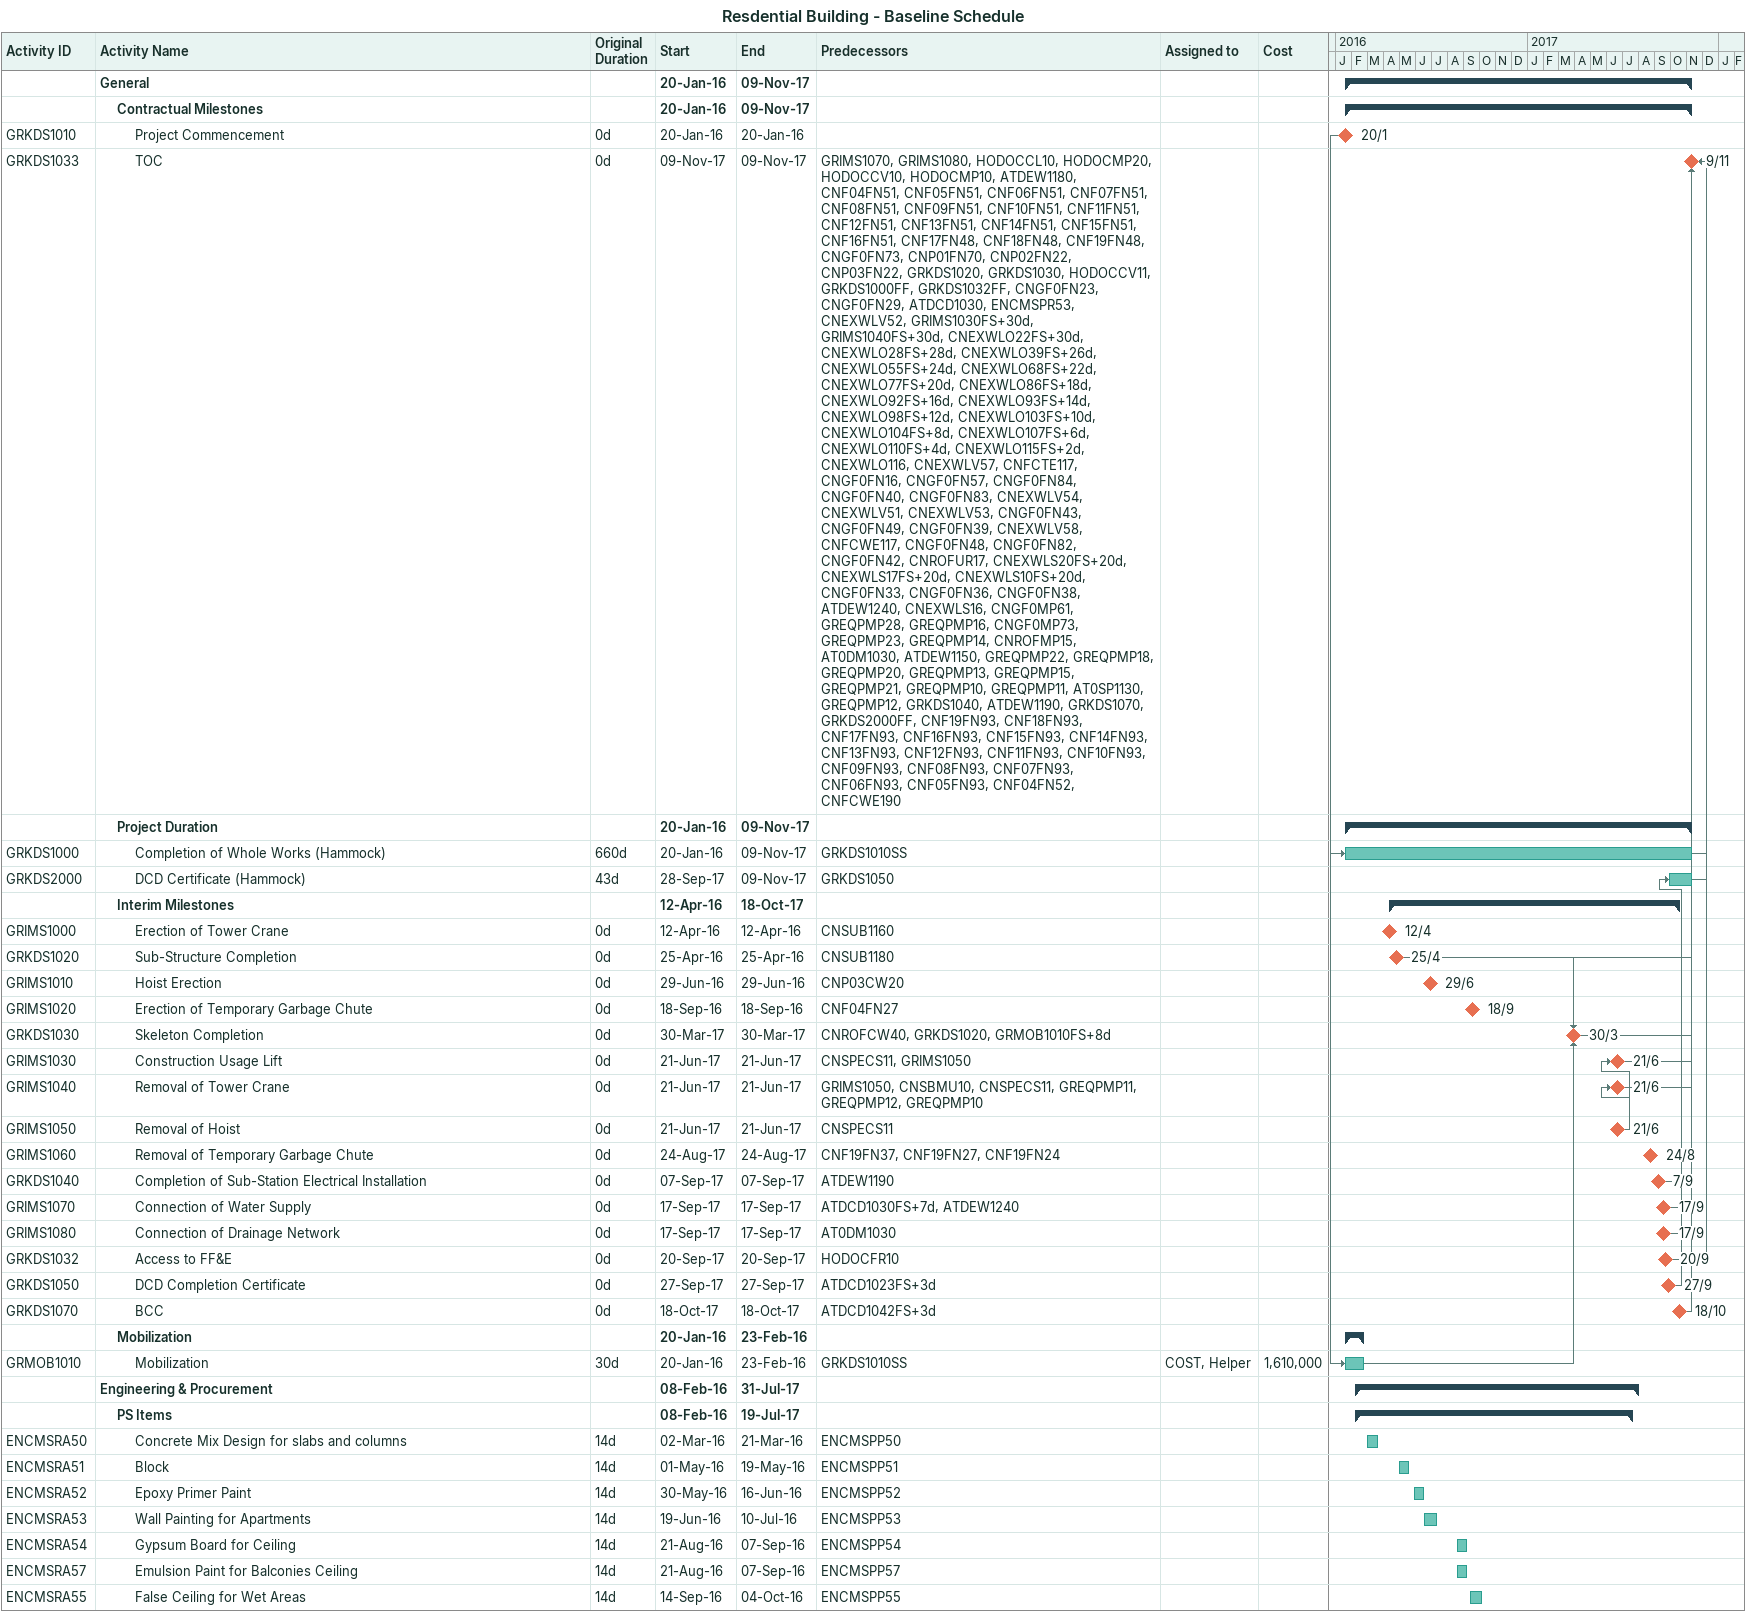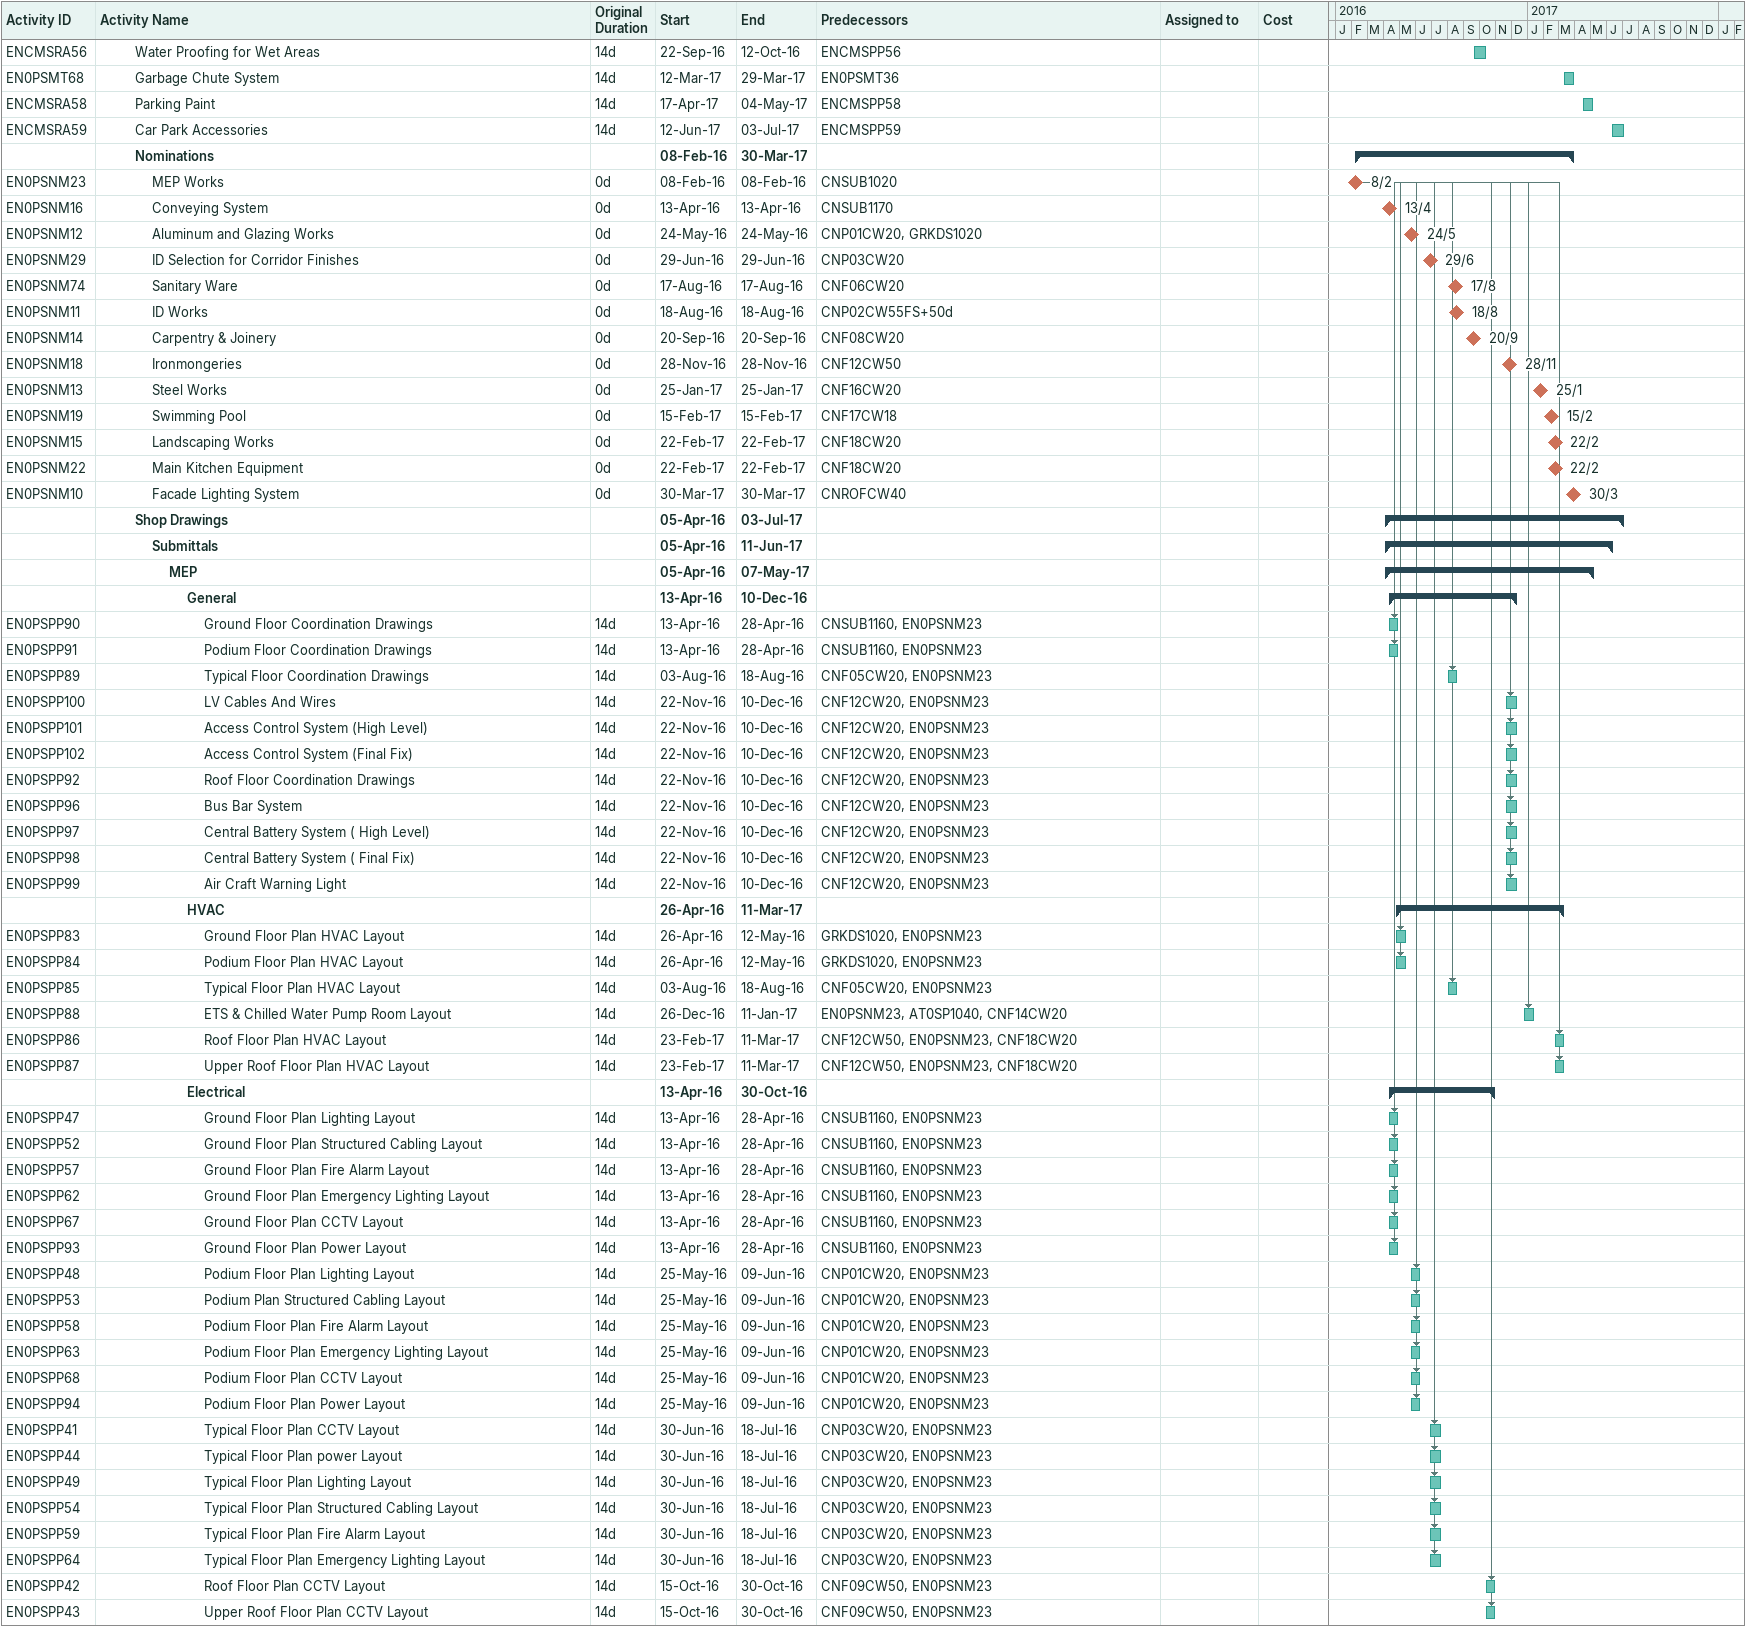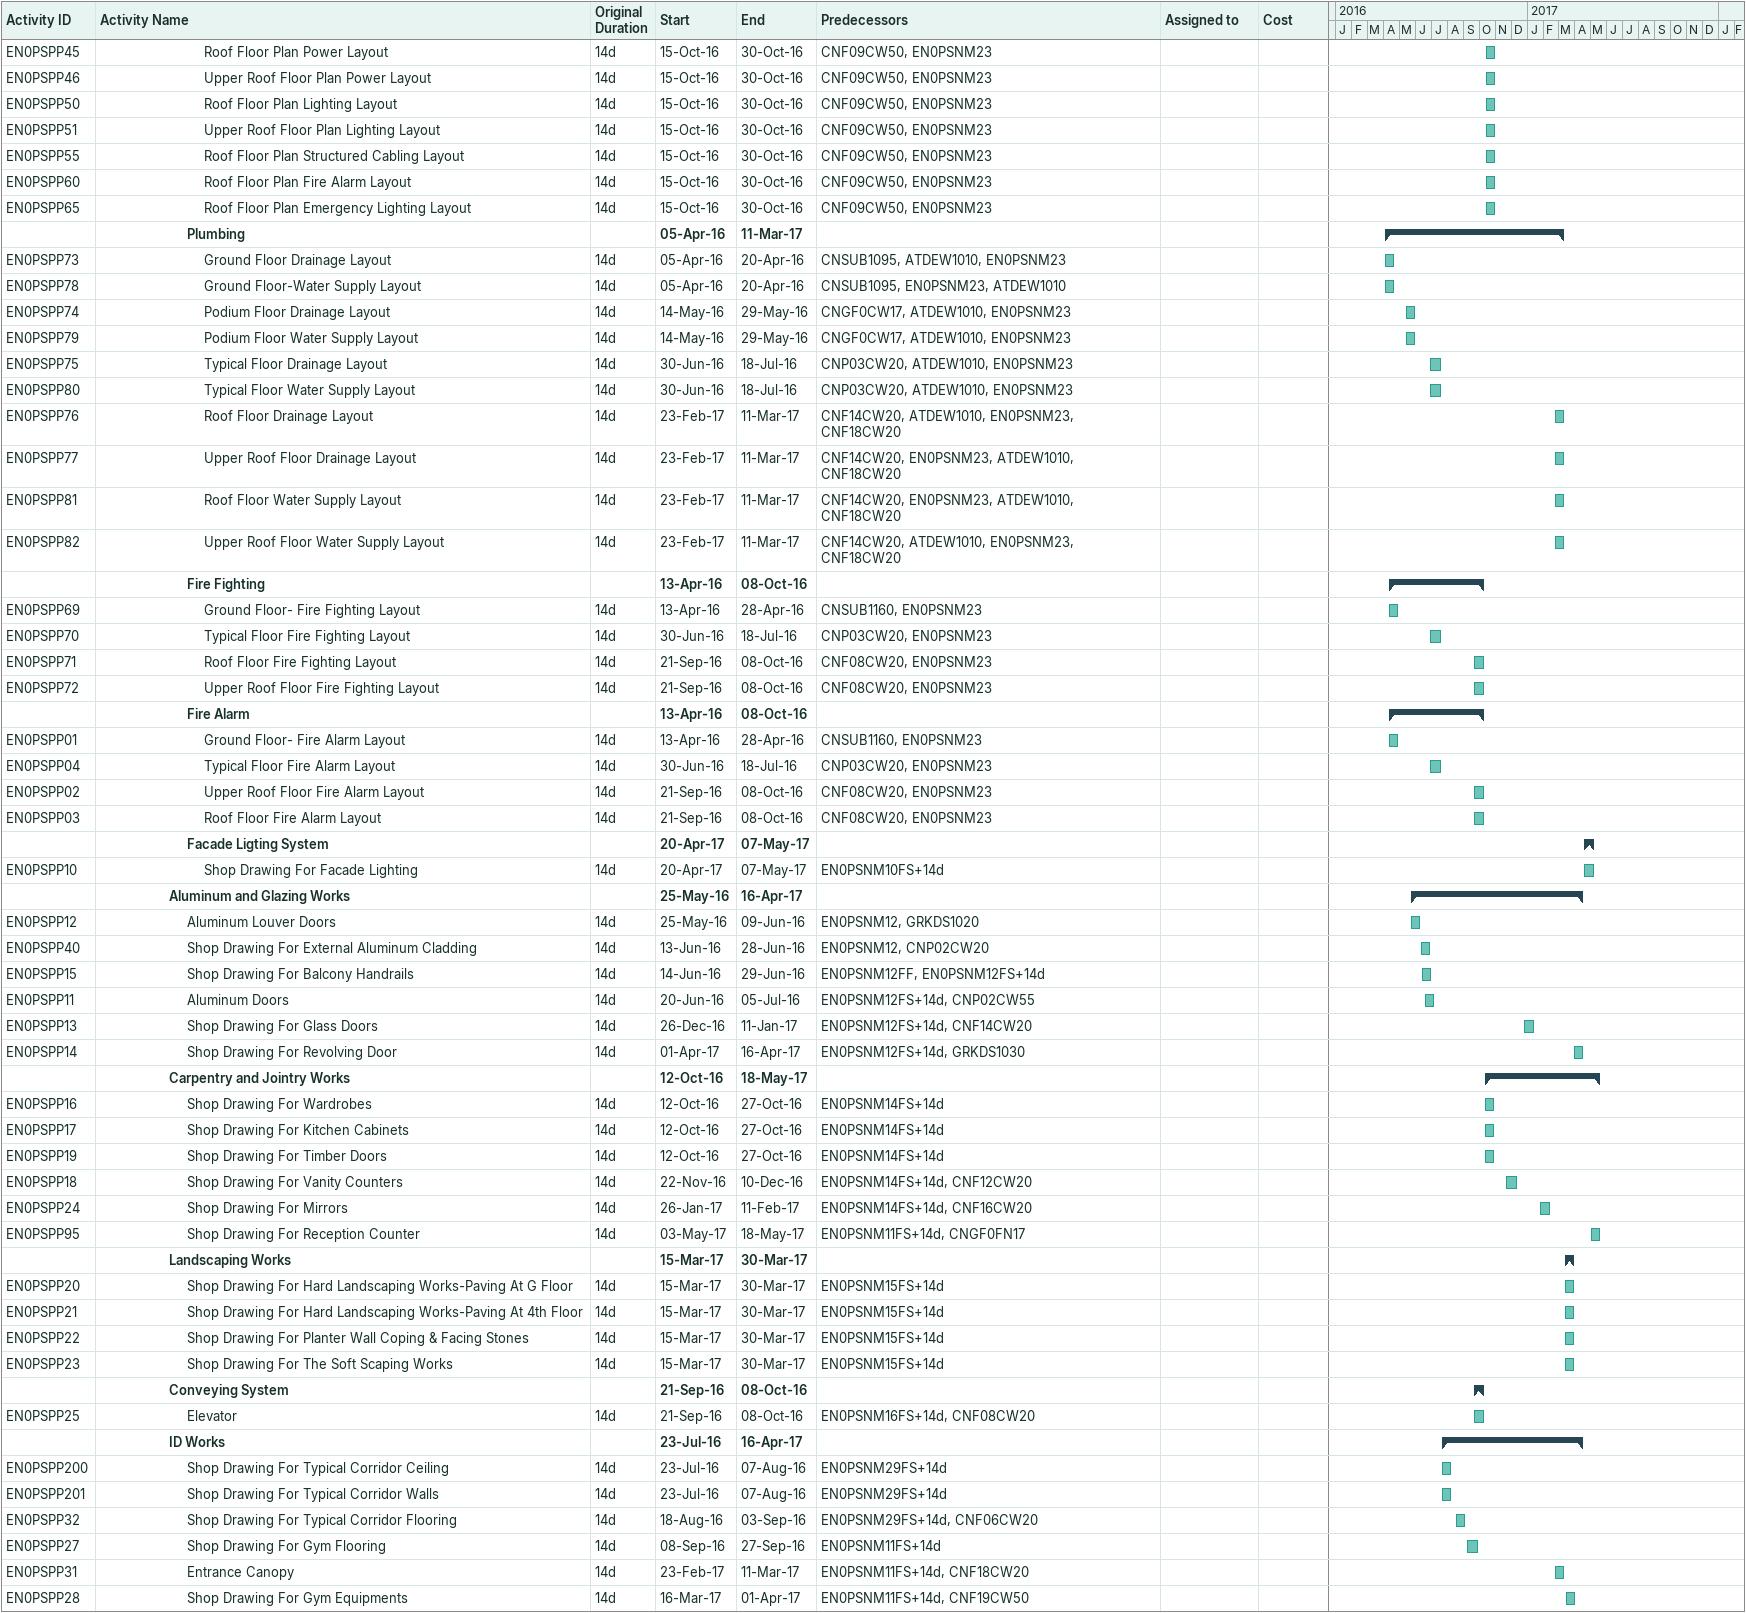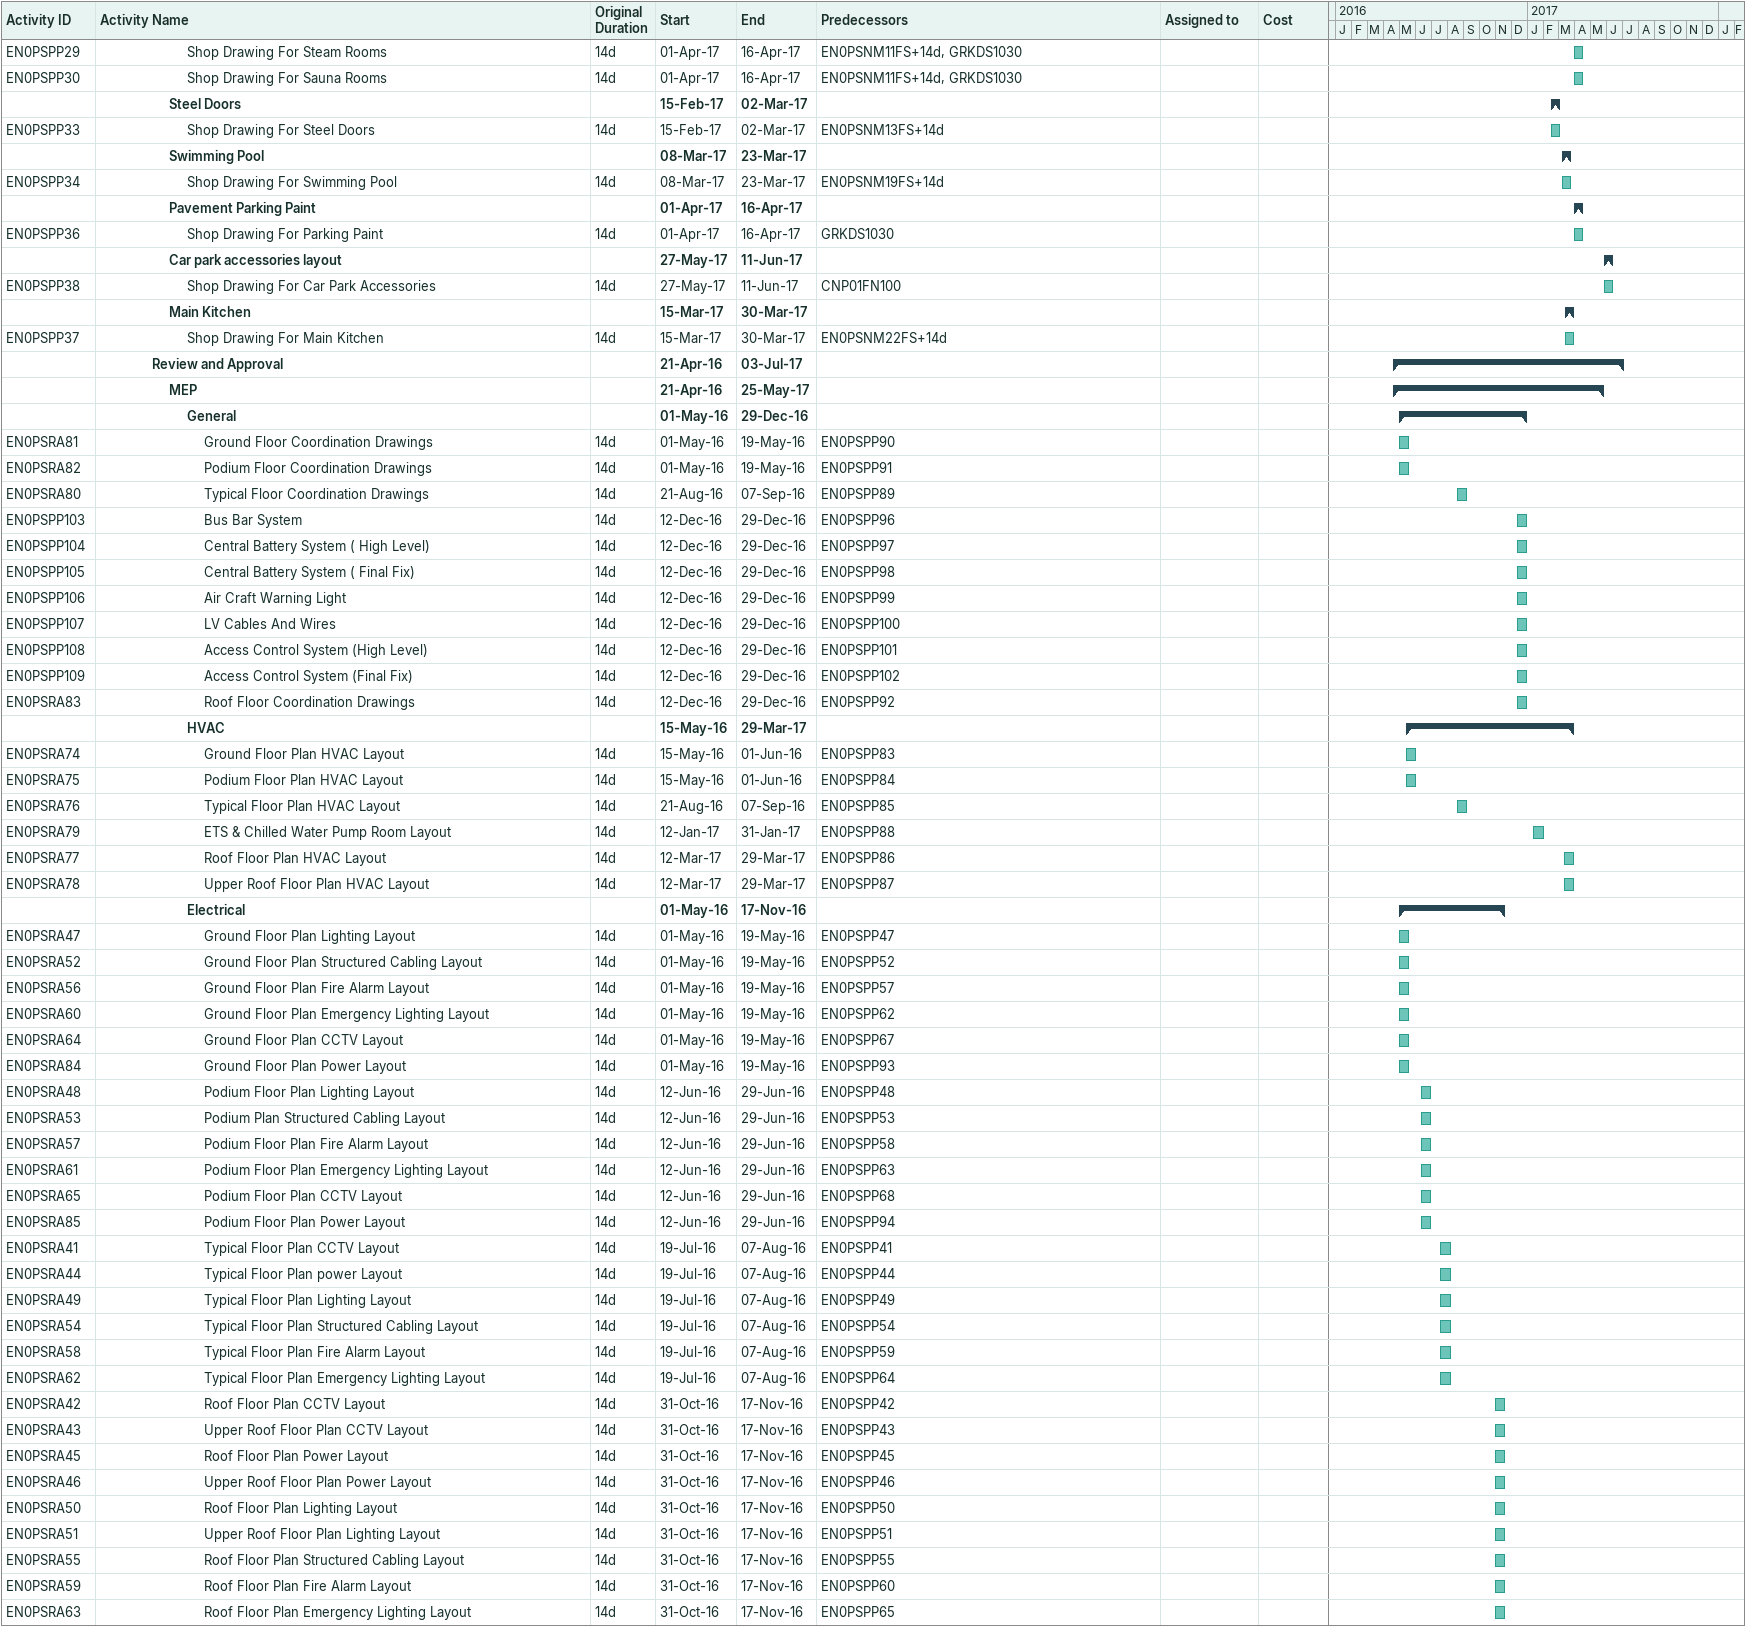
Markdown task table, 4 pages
Resdential Building - Baseline Schedule

| ID | Level | Task | Original duration | Start | Finish | Predecessors | Resources | Cost |
|---|---|---|---|---|---|---|---|---|
|  | 1 | **General** |  | 2016-01-20 | 2017-11-09 |  |  |  |
|  | 2 | **Contractual Milestones** |  | 2016-01-20 | 2017-11-09 |  |  |  |
| GRKDS1010 | 3 | Project Commencement | 0d | 2016-01-20 | 2016-01-20 |  |  |  |
| GRKDS1033 | 3 | TOC | 0d | 2017-11-09 | 2017-11-09 | GRIMS1070, GRIMS1080, HODOCCL10, HODOCMP20, HODOCCV10, HODOCMP10, ATDEW1180, CNF04FN51, CNF05FN51, CNF06FN51, CNF07FN51, CNF08FN51, CNF09FN51, CNF10FN51, CNF11FN51, CNF12FN51, CNF13FN51, CNF14FN51, CNF15FN51, CNF16FN51, CNF17FN48, CNF18FN48, CNF19FN48, CNGF0FN73, CNP01FN70, CNP02FN22, CNP03FN22, GRKDS1020, GRKDS1030, HODOCCV11, GRKDS1000FF, GRKDS1032FF, CNGF0FN23, CNGF0FN29, ATDCD1030, ENCMSPR53, CNEXWLV52, GRIMS1030FS+30d, GRIMS1040FS+30d, CNEXWLO22FS+30d, CNEXWLO28FS+28d, CNEXWLO39FS+26d, CNEXWLO55FS+24d, CNEXWLO68FS+22d, CNEXWLO77FS+20d, CNEXWLO86FS+18d, CNEXWLO92FS+16d, CNEXWLO93FS+14d, CNEXWLO98FS+12d, CNEXWLO103FS+10d, CNEXWLO104FS+8d, CNEXWLO107FS+6d, CNEXWLO110FS+4d, CNEXWLO115FS+2d, CNEXWLO116, CNEXWLV57, CNFCTE117, CNGF0FN16, CNGF0FN57, CNGF0FN84, CNGF0FN40, CNGF0FN83, CNEXWLV54, CNEXWLV51, CNEXWLV53, CNGF0FN43, CNGF0FN49, CNGF0FN39, CNEXWLV58, CNFCWE117, CNGF0FN48, CNGF0FN82, CNGF0FN42, CNROFUR17, CNEXWLS20FS+20d, CNEXWLS17FS+20d, CNEXWLS10FS+20d, CNGF0FN33, CNGF0FN36, CNGF0FN38, ATDEW1240, CNEXWLS16, CNGF0MP61, GREQPMP28, GREQPMP16, CNGF0MP73, GREQPMP23, GREQPMP14, CNROFMP15, AT0DM1030, ATDEW1150, GREQPMP22, GREQPMP18, GREQPMP20, GREQPMP13, GREQPMP15, GREQPMP21, GREQPMP10, GREQPMP11, AT0SP1130, GREQPMP12, GRKDS1040, ATDEW1190, GRKDS1070, GRKDS2000FF, CNF19FN93, CNF18FN93, CNF17FN93, CNF16FN93, CNF15FN93, CNF14FN93, CNF13FN93, CNF12FN93, CNF11FN93, CNF10FN93, CNF09FN93, CNF08FN93, CNF07FN93, CNF06FN93, CNF05FN93, CNF04FN52, CNFCWE190 |  |  |
|  | 2 | **Project Duration** |  | 2016-01-20 | 2017-11-09 |  |  |  |
| GRKDS1000 | 3 | Completion of Whole Works (Hammock) | 660d | 2016-01-20 | 2017-11-09 | GRKDS1010SS |  |  |
| GRKDS2000 | 3 | DCD Certificate (Hammock) | 43d | 2017-09-28 | 2017-11-09 | GRKDS1050 |  |  |
|  | 2 | **Interim Milestones** |  | 2016-04-12 | 2017-10-18 |  |  |  |
| GRIMS1000 | 3 | Erection of Tower Crane | 0d | 2016-04-12 | 2016-04-12 | CNSUB1160 |  |  |
| GRKDS1020 | 3 | Sub-Structure Completion | 0d | 2016-04-25 | 2016-04-25 | CNSUB1180 |  |  |
| GRIMS1010 | 3 | Hoist Erection | 0d | 2016-06-29 | 2016-06-29 | CNP03CW20 |  |  |
| GRIMS1020 | 3 | Erection of Temporary Garbage Chute | 0d | 2016-09-18 | 2016-09-18 | CNF04FN27 |  |  |
| GRKDS1030 | 3 | Skeleton Completion | 0d | 2017-03-30 | 2017-03-30 | CNROFCW40, GRKDS1020, GRMOB1010FS+8d |  |  |
| GRIMS1030 | 3 | Construction Usage Lift | 0d | 2017-06-21 | 2017-06-21 | CNSPECS11, GRIMS1050 |  |  |
| GRIMS1040 | 3 | Removal of Tower Crane | 0d | 2017-06-21 | 2017-06-21 | GRIMS1050, CNSBMU10, CNSPECS11, GREQPMP11, GREQPMP12, GREQPMP10 |  |  |
| GRIMS1050 | 3 | Removal of Hoist | 0d | 2017-06-21 | 2017-06-21 | CNSPECS11 |  |  |
| GRIMS1060 | 3 | Removal of Temporary Garbage Chute | 0d | 2017-08-24 | 2017-08-24 | CNF19FN37, CNF19FN27, CNF19FN24 |  |  |
| GRKDS1040 | 3 | Completion of Sub-Station Electrical Installation | 0d | 2017-09-07 | 2017-09-07 | ATDEW1190 |  |  |
| GRIMS1070 | 3 | Connection of Water Supply | 0d | 2017-09-17 | 2017-09-17 | ATDCD1030FS+7d, ATDEW1240 |  |  |
| GRIMS1080 | 3 | Connection of Drainage Network | 0d | 2017-09-17 | 2017-09-17 | AT0DM1030 |  |  |
| GRKDS1032 | 3 | Access to FF&E | 0d | 2017-09-20 | 2017-09-20 | HODOCFR10 |  |  |
| GRKDS1050 | 3 | DCD Completion Certificate | 0d | 2017-09-27 | 2017-09-27 | ATDCD1023FS+3d |  |  |
| GRKDS1070 | 3 | BCC | 0d | 2017-10-18 | 2017-10-18 | ATDCD1042FS+3d |  |  |
|  | 2 | **Mobilization** |  | 2016-01-20 | 2016-02-23 |  |  |  |
| GRMOB1010 | 3 | Mobilization | 30d | 2016-01-20 | 2016-02-23 | GRKDS1010SS | COST, Helper | 1610000 |
|  | 1 | **Engineering & Procurement** |  | 2016-02-08 | 2017-07-31 |  |  |  |
|  | 2 | **PS Items** |  | 2016-02-08 | 2017-07-19 |  |  |  |
| ENCMSRA50 | 3 | Concrete Mix Design for slabs and columns | 14d | 2016-03-02 | 2016-03-21 | ENCMSPP50 |  |  |
| ENCMSRA51 | 3 | Block | 14d | 2016-05-01 | 2016-05-19 | ENCMSPP51 |  |  |
| ENCMSRA52 | 3 | Epoxy Primer Paint | 14d | 2016-05-30 | 2016-06-16 | ENCMSPP52 |  |  |
| ENCMSRA53 | 3 | Wall Painting for Apartments | 14d | 2016-06-19 | 2016-07-10 | ENCMSPP53 |  |  |
| ENCMSRA54 | 3 | Gypsum Board for Ceiling | 14d | 2016-08-21 | 2016-09-07 | ENCMSPP54 |  |  |
| ENCMSRA57 | 3 | Emulsion Paint for Balconies Ceiling | 14d | 2016-08-21 | 2016-09-07 | ENCMSPP57 |  |  |
| ENCMSRA55 | 3 | False Ceiling for Wet Areas | 14d | 2016-09-14 | 2016-10-04 | ENCMSPP55 |  |  |
| ENCMSRA56 | 3 | Water Proofing for Wet Areas | 14d | 2016-09-22 | 2016-10-12 | ENCMSPP56 |  |  |
| EN0PSMT68 | 3 | Garbage Chute System | 14d | 2017-03-12 | 2017-03-29 | EN0PSMT36 |  |  |
| ENCMSRA58 | 3 | Parking Paint | 14d | 2017-04-17 | 2017-05-04 | ENCMSPP58 |  |  |
| ENCMSRA59 | 3 | Car Park Accessories | 14d | 2017-06-12 | 2017-07-03 | ENCMSPP59 |  |  |
|  | 3 | **Nominations** |  | 2016-02-08 | 2017-03-30 |  |  |  |
| EN0PSNM23 | 4 | MEP Works | 0d | 2016-02-08 | 2016-02-08 | CNSUB1020 |  |  |
| EN0PSNM16 | 4 | Conveying System | 0d | 2016-04-13 | 2016-04-13 | CNSUB1170 |  |  |
| EN0PSNM12 | 4 | Aluminum and Glazing Works | 0d | 2016-05-24 | 2016-05-24 | CNP01CW20, GRKDS1020 |  |  |
| EN0PSNM29 | 4 | ID Selection for Corridor Finishes | 0d | 2016-06-29 | 2016-06-29 | CNP03CW20 |  |  |
| EN0PSNM74 | 4 | Sanitary Ware | 0d | 2016-08-17 | 2016-08-17 | CNF06CW20 |  |  |
| EN0PSNM11 | 4 | ID Works | 0d | 2016-08-18 | 2016-08-18 | CNP02CW55FS+50d |  |  |
| EN0PSNM14 | 4 | Carpentry & Joinery | 0d | 2016-09-20 | 2016-09-20 | CNF08CW20 |  |  |
| EN0PSNM18 | 4 | Ironmongeries | 0d | 2016-11-28 | 2016-11-28 | CNF12CW50 |  |  |
| EN0PSNM13 | 4 | Steel Works | 0d | 2017-01-25 | 2017-01-25 | CNF16CW20 |  |  |
| EN0PSNM19 | 4 | Swimming Pool | 0d | 2017-02-15 | 2017-02-15 | CNF17CW18 |  |  |
| EN0PSNM15 | 4 | Landscaping Works | 0d | 2017-02-22 | 2017-02-22 | CNF18CW20 |  |  |
| EN0PSNM22 | 4 | Main Kitchen Equipment | 0d | 2017-02-22 | 2017-02-22 | CNF18CW20 |  |  |
| EN0PSNM10 | 4 | Facade Lighting System | 0d | 2017-03-30 | 2017-03-30 | CNROFCW40 |  |  |
|  | 3 | **Shop Drawings** |  | 2016-04-05 | 2017-07-03 |  |  |  |
|  | 4 | **Submittals** |  | 2016-04-05 | 2017-06-11 |  |  |  |
|  | 5 | **MEP** |  | 2016-04-05 | 2017-05-07 |  |  |  |
|  | 6 | **General** |  | 2016-04-13 | 2016-12-10 |  |  |  |
| EN0PSPP90 | 7 | Ground Floor Coordination Drawings | 14d | 2016-04-13 | 2016-04-28 | CNSUB1160, EN0PSNM23 |  |  |
| EN0PSPP91 | 7 | Podium Floor Coordination Drawings | 14d | 2016-04-13 | 2016-04-28 | CNSUB1160, EN0PSNM23 |  |  |
| EN0PSPP89 | 7 | Typical Floor Coordination Drawings | 14d | 2016-08-03 | 2016-08-18 | CNF05CW20, EN0PSNM23 |  |  |
| EN0PSPP100 | 7 | LV Cables And Wires | 14d | 2016-11-22 | 2016-12-10 | CNF12CW20, EN0PSNM23 |  |  |
| EN0PSPP101 | 7 | Access Control System (High Level) | 14d | 2016-11-22 | 2016-12-10 | CNF12CW20, EN0PSNM23 |  |  |
| EN0PSPP102 | 7 | Access Control System (Final Fix) | 14d | 2016-11-22 | 2016-12-10 | CNF12CW20, EN0PSNM23 |  |  |
| EN0PSPP92 | 7 | Roof Floor Coordination Drawings | 14d | 2016-11-22 | 2016-12-10 | CNF12CW20, EN0PSNM23 |  |  |
| EN0PSPP96 | 7 | Bus Bar System | 14d | 2016-11-22 | 2016-12-10 | CNF12CW20, EN0PSNM23 |  |  |
| EN0PSPP97 | 7 | Central Battery System ( High Level) | 14d | 2016-11-22 | 2016-12-10 | CNF12CW20, EN0PSNM23 |  |  |
| EN0PSPP98 | 7 | Central Battery System ( Final Fix) | 14d | 2016-11-22 | 2016-12-10 | CNF12CW20, EN0PSNM23 |  |  |
| EN0PSPP99 | 7 | Air Craft Warning Light | 14d | 2016-11-22 | 2016-12-10 | CNF12CW20, EN0PSNM23 |  |  |
|  | 6 | **HVAC** |  | 2016-04-26 | 2017-03-11 |  |  |  |
| EN0PSPP83 | 7 | Ground Floor Plan HVAC Layout | 14d | 2016-04-26 | 2016-05-12 | GRKDS1020, EN0PSNM23 |  |  |
| EN0PSPP84 | 7 | Podium Floor Plan HVAC Layout | 14d | 2016-04-26 | 2016-05-12 | GRKDS1020, EN0PSNM23 |  |  |
| EN0PSPP85 | 7 | Typical Floor Plan HVAC Layout | 14d | 2016-08-03 | 2016-08-18 | CNF05CW20, EN0PSNM23 |  |  |
| EN0PSPP88 | 7 | ETS & Chilled Water Pump Room Layout | 14d | 2016-12-26 | 2017-01-11 | EN0PSNM23, AT0SP1040, CNF14CW20 |  |  |
| EN0PSPP86 | 7 | Roof Floor Plan HVAC Layout | 14d | 2017-02-23 | 2017-03-11 | CNF12CW50, EN0PSNM23, CNF18CW20 |  |  |
| EN0PSPP87 | 7 | Upper Roof Floor Plan HVAC Layout | 14d | 2017-02-23 | 2017-03-11 | CNF12CW50, EN0PSNM23, CNF18CW20 |  |  |
|  | 6 | **Electrical** |  | 2016-04-13 | 2016-10-30 |  |  |  |
| EN0PSPP47 | 7 | Ground Floor Plan Lighting Layout | 14d | 2016-04-13 | 2016-04-28 | CNSUB1160, EN0PSNM23 |  |  |
| EN0PSPP52 | 7 | Ground Floor Plan Structured Cabling Layout | 14d | 2016-04-13 | 2016-04-28 | CNSUB1160, EN0PSNM23 |  |  |
| EN0PSPP57 | 7 | Ground Floor Plan Fire Alarm Layout | 14d | 2016-04-13 | 2016-04-28 | CNSUB1160, EN0PSNM23 |  |  |
| EN0PSPP62 | 7 | Ground Floor Plan Emergency Lighting Layout | 14d | 2016-04-13 | 2016-04-28 | CNSUB1160, EN0PSNM23 |  |  |
| EN0PSPP67 | 7 | Ground Floor Plan CCTV Layout | 14d | 2016-04-13 | 2016-04-28 | CNSUB1160, EN0PSNM23 |  |  |
| EN0PSPP93 | 7 | Ground Floor Plan Power Layout | 14d | 2016-04-13 | 2016-04-28 | CNSUB1160, EN0PSNM23 |  |  |
| EN0PSPP48 | 7 | Podium Floor Plan Lighting Layout | 14d | 2016-05-25 | 2016-06-09 | CNP01CW20, EN0PSNM23 |  |  |
| EN0PSPP53 | 7 | Podium Plan Structured Cabling Layout | 14d | 2016-05-25 | 2016-06-09 | CNP01CW20, EN0PSNM23 |  |  |
| EN0PSPP58 | 7 | Podium Floor Plan Fire Alarm Layout | 14d | 2016-05-25 | 2016-06-09 | CNP01CW20, EN0PSNM23 |  |  |
| EN0PSPP63 | 7 | Podium Floor Plan Emergency Lighting Layout | 14d | 2016-05-25 | 2016-06-09 | CNP01CW20, EN0PSNM23 |  |  |
| EN0PSPP68 | 7 | Podium Floor Plan CCTV Layout | 14d | 2016-05-25 | 2016-06-09 | CNP01CW20, EN0PSNM23 |  |  |
| EN0PSPP94 | 7 | Podium Floor Plan Power Layout | 14d | 2016-05-25 | 2016-06-09 | CNP01CW20, EN0PSNM23 |  |  |
| EN0PSPP41 | 7 | Typical Floor Plan CCTV Layout | 14d | 2016-06-30 | 2016-07-18 | CNP03CW20, EN0PSNM23 |  |  |
| EN0PSPP44 | 7 | Typical Floor Plan power Layout | 14d | 2016-06-30 | 2016-07-18 | CNP03CW20, EN0PSNM23 |  |  |
| EN0PSPP49 | 7 | Typical Floor Plan Lighting Layout | 14d | 2016-06-30 | 2016-07-18 | CNP03CW20, EN0PSNM23 |  |  |
| EN0PSPP54 | 7 | Typical Floor Plan Structured Cabling Layout | 14d | 2016-06-30 | 2016-07-18 | CNP03CW20, EN0PSNM23 |  |  |
| EN0PSPP59 | 7 | Typical Floor Plan Fire Alarm Layout | 14d | 2016-06-30 | 2016-07-18 | CNP03CW20, EN0PSNM23 |  |  |
| EN0PSPP64 | 7 | Typical Floor Plan Emergency Lighting Layout | 14d | 2016-06-30 | 2016-07-18 | CNP03CW20, EN0PSNM23 |  |  |
| EN0PSPP42 | 7 | Roof Floor Plan CCTV Layout | 14d | 2016-10-15 | 2016-10-30 | CNF09CW50, EN0PSNM23 |  |  |
| EN0PSPP43 | 7 | Upper Roof Floor Plan CCTV Layout | 14d | 2016-10-15 | 2016-10-30 | CNF09CW50, EN0PSNM23 |  |  |
| EN0PSPP45 | 7 | Roof Floor Plan Power Layout | 14d | 2016-10-15 | 2016-10-30 | CNF09CW50, EN0PSNM23 |  |  |
| EN0PSPP46 | 7 | Upper Roof Floor Plan Power Layout | 14d | 2016-10-15 | 2016-10-30 | CNF09CW50, EN0PSNM23 |  |  |
| EN0PSPP50 | 7 | Roof Floor Plan Lighting Layout | 14d | 2016-10-15 | 2016-10-30 | CNF09CW50, EN0PSNM23 |  |  |
| EN0PSPP51 | 7 | Upper Roof Floor Plan Lighting Layout | 14d | 2016-10-15 | 2016-10-30 | CNF09CW50, EN0PSNM23 |  |  |
| EN0PSPP55 | 7 | Roof Floor Plan Structured Cabling Layout | 14d | 2016-10-15 | 2016-10-30 | CNF09CW50, EN0PSNM23 |  |  |
| EN0PSPP60 | 7 | Roof Floor Plan Fire Alarm Layout | 14d | 2016-10-15 | 2016-10-30 | CNF09CW50, EN0PSNM23 |  |  |
| EN0PSPP65 | 7 | Roof Floor Plan Emergency Lighting Layout | 14d | 2016-10-15 | 2016-10-30 | CNF09CW50, EN0PSNM23 |  |  |
|  | 6 | **Plumbing** |  | 2016-04-05 | 2017-03-11 |  |  |  |
| EN0PSPP73 | 7 | Ground Floor Drainage Layout | 14d | 2016-04-05 | 2016-04-20 | CNSUB1095, ATDEW1010, EN0PSNM23 |  |  |
| EN0PSPP78 | 7 | Ground Floor-Water Supply Layout | 14d | 2016-04-05 | 2016-04-20 | CNSUB1095, EN0PSNM23, ATDEW1010 |  |  |
| EN0PSPP74 | 7 | Podium Floor Drainage Layout | 14d | 2016-05-14 | 2016-05-29 | CNGF0CW17, ATDEW1010, EN0PSNM23 |  |  |
| EN0PSPP79 | 7 | Podium Floor Water Supply Layout | 14d | 2016-05-14 | 2016-05-29 | CNGF0CW17, ATDEW1010, EN0PSNM23 |  |  |
| EN0PSPP75 | 7 | Typical Floor Drainage Layout | 14d | 2016-06-30 | 2016-07-18 | CNP03CW20, ATDEW1010, EN0PSNM23 |  |  |
| EN0PSPP80 | 7 | Typical Floor Water Supply Layout | 14d | 2016-06-30 | 2016-07-18 | CNP03CW20, ATDEW1010, EN0PSNM23 |  |  |
| EN0PSPP76 | 7 | Roof Floor Drainage Layout | 14d | 2017-02-23 | 2017-03-11 | CNF14CW20, ATDEW1010, EN0PSNM23, CNF18CW20 |  |  |
| EN0PSPP77 | 7 | Upper Roof Floor Drainage Layout | 14d | 2017-02-23 | 2017-03-11 | CNF14CW20, EN0PSNM23, ATDEW1010, CNF18CW20 |  |  |
| EN0PSPP81 | 7 | Roof Floor Water Supply Layout | 14d | 2017-02-23 | 2017-03-11 | CNF14CW20, EN0PSNM23, ATDEW1010, CNF18CW20 |  |  |
| EN0PSPP82 | 7 | Upper Roof Floor Water Supply Layout | 14d | 2017-02-23 | 2017-03-11 | CNF14CW20, ATDEW1010, EN0PSNM23, CNF18CW20 |  |  |
|  | 6 | **Fire Fighting** |  | 2016-04-13 | 2016-10-08 |  |  |  |
| EN0PSPP69 | 7 | Ground Floor- Fire Fighting Layout | 14d | 2016-04-13 | 2016-04-28 | CNSUB1160, EN0PSNM23 |  |  |
| EN0PSPP70 | 7 | Typical Floor Fire Fighting Layout | 14d | 2016-06-30 | 2016-07-18 | CNP03CW20, EN0PSNM23 |  |  |
| EN0PSPP71 | 7 | Roof Floor Fire Fighting Layout | 14d | 2016-09-21 | 2016-10-08 | CNF08CW20, EN0PSNM23 |  |  |
| EN0PSPP72 | 7 | Upper Roof Floor Fire Fighting Layout | 14d | 2016-09-21 | 2016-10-08 | CNF08CW20, EN0PSNM23 |  |  |
|  | 6 | **Fire Alarm** |  | 2016-04-13 | 2016-10-08 |  |  |  |
| EN0PSPP01 | 7 | Ground Floor- Fire Alarm Layout | 14d | 2016-04-13 | 2016-04-28 | CNSUB1160, EN0PSNM23 |  |  |
| EN0PSPP04 | 7 | Typical Floor Fire Alarm Layout | 14d | 2016-06-30 | 2016-07-18 | CNP03CW20, EN0PSNM23 |  |  |
| EN0PSPP02 | 7 | Upper Roof Floor Fire Alarm Layout | 14d | 2016-09-21 | 2016-10-08 | CNF08CW20, EN0PSNM23 |  |  |
| EN0PSPP03 | 7 | Roof Floor Fire Alarm Layout | 14d | 2016-09-21 | 2016-10-08 | CNF08CW20, EN0PSNM23 |  |  |
|  | 6 | **Facade Ligting System** |  | 2017-04-20 | 2017-05-07 |  |  |  |
| EN0PSPP10 | 7 | Shop Drawing For Facade Lighting | 14d | 2017-04-20 | 2017-05-07 | EN0PSNM10FS+14d |  |  |
|  | 5 | **Aluminum and Glazing Works** |  | 2016-05-25 | 2017-04-16 |  |  |  |
| EN0PSPP12 | 6 | Aluminum Louver Doors | 14d | 2016-05-25 | 2016-06-09 | EN0PSNM12, GRKDS1020 |  |  |
| EN0PSPP40 | 6 | Shop Drawing For External Aluminum Cladding | 14d | 2016-06-13 | 2016-06-28 | EN0PSNM12, CNP02CW20 |  |  |
| EN0PSPP15 | 6 | Shop Drawing For Balcony Handrails | 14d | 2016-06-14 | 2016-06-29 | EN0PSNM12FF, EN0PSNM12FS+14d |  |  |
| EN0PSPP11 | 6 | Aluminum Doors | 14d | 2016-06-20 | 2016-07-05 | EN0PSNM12FS+14d, CNP02CW55 |  |  |
| EN0PSPP13 | 6 | Shop Drawing For Glass Doors | 14d | 2016-12-26 | 2017-01-11 | EN0PSNM12FS+14d, CNF14CW20 |  |  |
| EN0PSPP14 | 6 | Shop Drawing For Revolving Door | 14d | 2017-04-01 | 2017-04-16 | EN0PSNM12FS+14d, GRKDS1030 |  |  |
|  | 5 | **Carpentry and Jointry Works** |  | 2016-10-12 | 2017-05-18 |  |  |  |
| EN0PSPP16 | 6 | Shop Drawing For Wardrobes | 14d | 2016-10-12 | 2016-10-27 | EN0PSNM14FS+14d |  |  |
| EN0PSPP17 | 6 | Shop Drawing For Kitchen Cabinets | 14d | 2016-10-12 | 2016-10-27 | EN0PSNM14FS+14d |  |  |
| EN0PSPP19 | 6 | Shop Drawing For Timber Doors | 14d | 2016-10-12 | 2016-10-27 | EN0PSNM14FS+14d |  |  |
| EN0PSPP18 | 6 | Shop Drawing For Vanity Counters | 14d | 2016-11-22 | 2016-12-10 | EN0PSNM14FS+14d, CNF12CW20 |  |  |
| EN0PSPP24 | 6 | Shop Drawing For Mirrors | 14d | 2017-01-26 | 2017-02-11 | EN0PSNM14FS+14d, CNF16CW20 |  |  |
| EN0PSPP95 | 6 | Shop Drawing For Reception Counter | 14d | 2017-05-03 | 2017-05-18 | EN0PSNM11FS+14d, CNGF0FN17 |  |  |
|  | 5 | **Landscaping Works** |  | 2017-03-15 | 2017-03-30 |  |  |  |
| EN0PSPP20 | 6 | Shop Drawing For Hard Landscaping Works-Paving At G Floor | 14d | 2017-03-15 | 2017-03-30 | EN0PSNM15FS+14d |  |  |
| EN0PSPP21 | 6 | Shop Drawing For Hard Landscaping Works-Paving At 4th Floor | 14d | 2017-03-15 | 2017-03-30 | EN0PSNM15FS+14d |  |  |
| EN0PSPP22 | 6 | Shop Drawing For Planter Wall Coping & Facing Stones | 14d | 2017-03-15 | 2017-03-30 | EN0PSNM15FS+14d |  |  |
| EN0PSPP23 | 6 | Shop Drawing For The Soft Scaping Works | 14d | 2017-03-15 | 2017-03-30 | EN0PSNM15FS+14d |  |  |
|  | 5 | **Conveying System** |  | 2016-09-21 | 2016-10-08 |  |  |  |
| EN0PSPP25 | 6 | Elevator | 14d | 2016-09-21 | 2016-10-08 | EN0PSNM16FS+14d, CNF08CW20 |  |  |
|  | 5 | **ID Works** |  | 2016-07-23 | 2017-04-16 |  |  |  |
| EN0PSPP200 | 6 | Shop Drawing For Typical Corridor Ceiling | 14d | 2016-07-23 | 2016-08-07 | EN0PSNM29FS+14d |  |  |
| EN0PSPP201 | 6 | Shop Drawing For Typical Corridor Walls | 14d | 2016-07-23 | 2016-08-07 | EN0PSNM29FS+14d |  |  |
| EN0PSPP32 | 6 | Shop Drawing For Typical Corridor Flooring | 14d | 2016-08-18 | 2016-09-03 | EN0PSNM29FS+14d, CNF06CW20 |  |  |
| EN0PSPP27 | 6 | Shop Drawing For Gym Flooring | 14d | 2016-09-08 | 2016-09-27 | EN0PSNM11FS+14d |  |  |
| EN0PSPP31 | 6 | Entrance Canopy | 14d | 2017-02-23 | 2017-03-11 | EN0PSNM11FS+14d, CNF18CW20 |  |  |
| EN0PSPP28 | 6 | Shop Drawing For Gym Equipments | 14d | 2017-03-16 | 2017-04-01 | EN0PSNM11FS+14d, CNF19CW50 |  |  |
| EN0PSPP29 | 6 | Shop Drawing For Steam Rooms | 14d | 2017-04-01 | 2017-04-16 | EN0PSNM11FS+14d, GRKDS1030 |  |  |
| EN0PSPP30 | 6 | Shop Drawing For Sauna Rooms | 14d | 2017-04-01 | 2017-04-16 | EN0PSNM11FS+14d, GRKDS1030 |  |  |
|  | 5 | **Steel Doors** |  | 2017-02-15 | 2017-03-02 |  |  |  |
| EN0PSPP33 | 6 | Shop Drawing For Steel Doors | 14d | 2017-02-15 | 2017-03-02 | EN0PSNM13FS+14d |  |  |
|  | 5 | **Swimming Pool** |  | 2017-03-08 | 2017-03-23 |  |  |  |
| EN0PSPP34 | 6 | Shop Drawing For Swimming Pool | 14d | 2017-03-08 | 2017-03-23 | EN0PSNM19FS+14d |  |  |
|  | 5 | **Pavement Parking Paint** |  | 2017-04-01 | 2017-04-16 |  |  |  |
| EN0PSPP36 | 6 | Shop Drawing For Parking Paint | 14d | 2017-04-01 | 2017-04-16 | GRKDS1030 |  |  |
|  | 5 | **Car park accessories layout** |  | 2017-05-27 | 2017-06-11 |  |  |  |
| EN0PSPP38 | 6 | Shop Drawing For Car Park Accessories | 14d | 2017-05-27 | 2017-06-11 | CNP01FN100 |  |  |
|  | 5 | **Main Kitchen** |  | 2017-03-15 | 2017-03-30 |  |  |  |
| EN0PSPP37 | 6 | Shop Drawing For Main Kitchen | 14d | 2017-03-15 | 2017-03-30 | EN0PSNM22FS+14d |  |  |
|  | 4 | **Review and Approval** |  | 2016-04-21 | 2017-07-03 |  |  |  |
|  | 5 | **MEP** |  | 2016-04-21 | 2017-05-25 |  |  |  |
|  | 6 | **General** |  | 2016-05-01 | 2016-12-29 |  |  |  |
| EN0PSRA81 | 7 | Ground Floor Coordination Drawings | 14d | 2016-05-01 | 2016-05-19 | EN0PSPP90 |  |  |
| EN0PSRA82 | 7 | Podium Floor Coordination Drawings | 14d | 2016-05-01 | 2016-05-19 | EN0PSPP91 |  |  |
| EN0PSRA80 | 7 | Typical Floor Coordination Drawings | 14d | 2016-08-21 | 2016-09-07 | EN0PSPP89 |  |  |
| EN0PSPP103 | 7 | Bus Bar System | 14d | 2016-12-12 | 2016-12-29 | EN0PSPP96 |  |  |
| EN0PSPP104 | 7 | Central Battery System ( High Level) | 14d | 2016-12-12 | 2016-12-29 | EN0PSPP97 |  |  |
| EN0PSPP105 | 7 | Central Battery System ( Final Fix) | 14d | 2016-12-12 | 2016-12-29 | EN0PSPP98 |  |  |
| EN0PSPP106 | 7 | Air Craft Warning Light | 14d | 2016-12-12 | 2016-12-29 | EN0PSPP99 |  |  |
| EN0PSPP107 | 7 | LV Cables And Wires | 14d | 2016-12-12 | 2016-12-29 | EN0PSPP100 |  |  |
| EN0PSPP108 | 7 | Access Control System (High Level) | 14d | 2016-12-12 | 2016-12-29 | EN0PSPP101 |  |  |
| EN0PSPP109 | 7 | Access Control System (Final Fix) | 14d | 2016-12-12 | 2016-12-29 | EN0PSPP102 |  |  |
| EN0PSRA83 | 7 | Roof Floor Coordination Drawings | 14d | 2016-12-12 | 2016-12-29 | EN0PSPP92 |  |  |
|  | 6 | **HVAC** |  | 2016-05-15 | 2017-03-29 |  |  |  |
| EN0PSRA74 | 7 | Ground Floor Plan HVAC Layout | 14d | 2016-05-15 | 2016-06-01 | EN0PSPP83 |  |  |
| EN0PSRA75 | 7 | Podium Floor Plan HVAC Layout | 14d | 2016-05-15 | 2016-06-01 | EN0PSPP84 |  |  |
| EN0PSRA76 | 7 | Typical Floor Plan HVAC Layout | 14d | 2016-08-21 | 2016-09-07 | EN0PSPP85 |  |  |
| EN0PSRA79 | 7 | ETS & Chilled Water Pump Room Layout | 14d | 2017-01-12 | 2017-01-31 | EN0PSPP88 |  |  |
| EN0PSRA77 | 7 | Roof Floor Plan HVAC Layout | 14d | 2017-03-12 | 2017-03-29 | EN0PSPP86 |  |  |
| EN0PSRA78 | 7 | Upper Roof Floor Plan HVAC Layout | 14d | 2017-03-12 | 2017-03-29 | EN0PSPP87 |  |  |
|  | 6 | **Electrical** |  | 2016-05-01 | 2016-11-17 |  |  |  |
| EN0PSRA47 | 7 | Ground Floor Plan Lighting Layout | 14d | 2016-05-01 | 2016-05-19 | EN0PSPP47 |  |  |
| EN0PSRA52 | 7 | Ground Floor Plan Structured Cabling Layout | 14d | 2016-05-01 | 2016-05-19 | EN0PSPP52 |  |  |
| EN0PSRA56 | 7 | Ground Floor Plan Fire Alarm Layout | 14d | 2016-05-01 | 2016-05-19 | EN0PSPP57 |  |  |
| EN0PSRA60 | 7 | Ground Floor Plan Emergency Lighting Layout | 14d | 2016-05-01 | 2016-05-19 | EN0PSPP62 |  |  |
| EN0PSRA64 | 7 | Ground Floor Plan CCTV Layout | 14d | 2016-05-01 | 2016-05-19 | EN0PSPP67 |  |  |
| EN0PSRA84 | 7 | Ground Floor Plan Power Layout | 14d | 2016-05-01 | 2016-05-19 | EN0PSPP93 |  |  |
| EN0PSRA48 | 7 | Podium Floor Plan Lighting Layout | 14d | 2016-06-12 | 2016-06-29 | EN0PSPP48 |  |  |
| EN0PSRA53 | 7 | Podium Plan Structured Cabling Layout | 14d | 2016-06-12 | 2016-06-29 | EN0PSPP53 |  |  |
| EN0PSRA57 | 7 | Podium Floor Plan Fire Alarm Layout | 14d | 2016-06-12 | 2016-06-29 | EN0PSPP58 |  |  |
| EN0PSRA61 | 7 | Podium Floor Plan Emergency Lighting Layout | 14d | 2016-06-12 | 2016-06-29 | EN0PSPP63 |  |  |
| EN0PSRA65 | 7 | Podium Floor Plan CCTV Layout | 14d | 2016-06-12 | 2016-06-29 | EN0PSPP68 |  |  |
| EN0PSRA85 | 7 | Podium Floor Plan Power Layout | 14d | 2016-06-12 | 2016-06-29 | EN0PSPP94 |  |  |
| EN0PSRA41 | 7 | Typical Floor Plan CCTV Layout | 14d | 2016-07-19 | 2016-08-07 | EN0PSPP41 |  |  |
| EN0PSRA44 | 7 | Typical Floor Plan power Layout | 14d | 2016-07-19 | 2016-08-07 | EN0PSPP44 |  |  |
| EN0PSRA49 | 7 | Typical Floor Plan Lighting Layout | 14d | 2016-07-19 | 2016-08-07 | EN0PSPP49 |  |  |
| EN0PSRA54 | 7 | Typical Floor Plan Structured Cabling Layout | 14d | 2016-07-19 | 2016-08-07 | EN0PSPP54 |  |  |
| EN0PSRA58 | 7 | Typical Floor Plan Fire Alarm Layout | 14d | 2016-07-19 | 2016-08-07 | EN0PSPP59 |  |  |
| EN0PSRA62 | 7 | Typical Floor Plan Emergency Lighting Layout | 14d | 2016-07-19 | 2016-08-07 | EN0PSPP64 |  |  |
| EN0PSRA42 | 7 | Roof Floor Plan CCTV Layout | 14d | 2016-10-31 | 2016-11-17 | EN0PSPP42 |  |  |
| EN0PSRA43 | 7 | Upper Roof Floor Plan CCTV Layout | 14d | 2016-10-31 | 2016-11-17 | EN0PSPP43 |  |  |
| EN0PSRA45 | 7 | Roof Floor Plan Power Layout | 14d | 2016-10-31 | 2016-11-17 | EN0PSPP45 |  |  |
| EN0PSRA46 | 7 | Upper Roof Floor Plan Power Layout | 14d | 2016-10-31 | 2016-11-17 | EN0PSPP46 |  |  |
| EN0PSRA50 | 7 | Roof Floor Plan Lighting Layout | 14d | 2016-10-31 | 2016-11-17 | EN0PSPP50 |  |  |
| EN0PSRA51 | 7 | Upper Roof Floor Plan Lighting Layout | 14d | 2016-10-31 | 2016-11-17 | EN0PSPP51 |  |  |
| EN0PSRA55 | 7 | Roof Floor Plan Structured Cabling Layout | 14d | 2016-10-31 | 2016-11-17 | EN0PSPP55 |  |  |
| EN0PSRA59 | 7 | Roof Floor Plan Fire Alarm Layout | 14d | 2016-10-31 | 2016-11-17 | EN0PSPP60 |  |  |
| EN0PSRA63 | 7 | Roof Floor Plan Emergency Lighting Layout | 14d | 2016-10-31 | 2016-11-17 | EN0PSPP65 |  |  |
